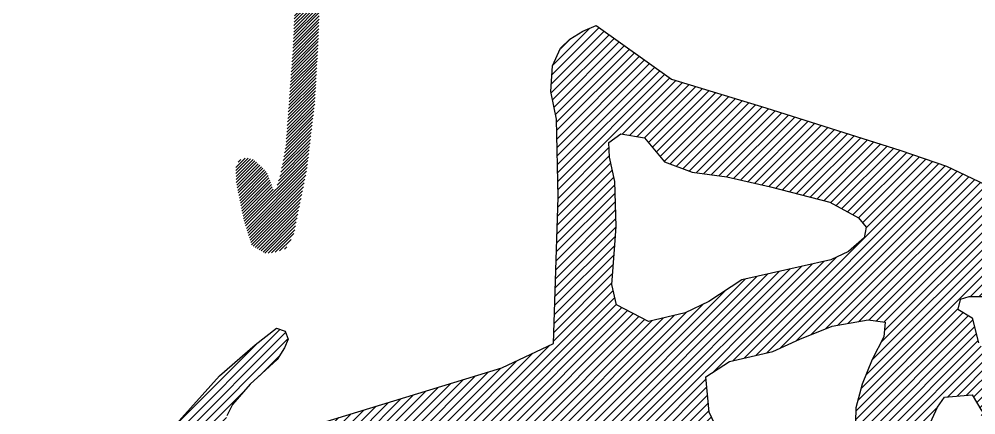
# Model space of a CAD drawing. Extents: x -9422388 to 15610651, y -1992469 to 953794.
# Drawn here: x -2516337 to -2515666, y -294671 to -294394 of the extents above; entities that cross this region are included whole.
import ezdxf

# ---------------------------------------------------------------- set-up
doc = ezdxf.new("R2010")
doc.units = 0
doc.header["$LTSCALE"] = 1000

# ---------------------------------------------------------------- blocks, each defined once
blk = doc.blocks.new('lj')
h = blk.add_hatch()
h.set_pattern_fill('ANSI31', scale=2.7, style=0)
h.set_pattern_definition([(45, (-371447.1269932516, -1352.029223162766), (-3.030836440860839, 3.030836440860837), [])])
h.paths.add_polyline_path([(-365755.4063316683, -201.1070958325563), (-365770.2902191269, -214.7046250226831), (-365771.9912336828, -225.7526151929906), (-365760.9346323392, -232.1264560607651), (-365750.7285416411, -240.6249105514416), (-365743.9244766865, -255.0722838545607), (-365738.3006439988, -272.0270966397056), (-365735.3120191764, -284.5695519008132), (-365731.4268025324, -294.424339370189), (-365718.2768486036, -298.9037879163789), (-365700.9428118455, -292.9311904114129), (-365680.0224279944, -285.4654422782751), (-365664.4815715157, -277.1038054373039), (-365654.0013434157, -273.4328747783711), (-365650.4307202759, -270.2847794169484), (-365647.7002429633, -273.0131287298555), (-365648.3303557016, -280.3586862423381), (-365647.7002429633, -291.062210469825), (-365637.5239641514, -315.6592500564566), (-365625.8522738345, -328.6471493533736), (-365616.833238877, -339.7796325563377), (-365609.2736162922, -342.3502146637456), (-365605.5451140316, -350.7328127518686), (-365600.781237804, -365.4703882558661), (-365596.6585628843, -380.6241255177574), (-365598.7137955731, -400.084759343501), (-365600.3334165408, -411.8546531897427), (-365604.7505680012, -416.7097339628654), (-365610.7873404293, -421.564814735988), (-365619.7688782538, -423.3302995647227), (-365626.9835568412, -421.4176918355206), (-365633.6092789831, -418.1809713196399), (-365639.6460514102, -414.2086329612339), (-365644.210441141, -409.5006750885786), (-365654.8504031874, -391.2635584362706), (-365656.2630745886, -379.0299216360709), (-365656.7339650557, -363.9731355692184), (-365657.6757493556, -352.4452848328201), (-365659.4514484775, -338.7764089036191), (-365664.8007263454, -332.7341081535833), (-365671.7780442775, -328.550978150537), (-365680.4996942194, -327.9699875010101), (-365689.8027836742, -328.3185822247451), (-365698.1755645206, -330.5263460242113), (-365703.7574195402, -335.1742678790743), (-365711.5667133104, -344.0195332999265), (-365712.9621762239, -350.8752189547213), (-365714.8227934415, -355.4069453515967), (-365715.4042363219, -360.287264802113), (-365714.3576391373, -366.794357403267), (-365713.427330528, -369.9317049059009), (-365708.8920726931, -374.8120243564172), (-365706.3337240188, -380.8543251057545), (-365699.2491391735, -389.594720823543), (-365699.3654277507, -395.8694174991379), (-365699.5980049024, -402.4927088977693), (-365704.3766490543, -414.4916882960515), (-365710.6562355316, -415.4212736690806), (-365717.6335534636, -414.2592923697939), (-365722.7502508132, -410.8895489418337), (-365731.2393236017, -400.5479193910414), (-365737.9986235971, -377.3766554736922), (-365742.533881432, -364.0138772184418), (-365742.4180372065, -344.8086382326128), (-365742.8537701151, -323.8874013338627), (-365742.109950747, -297.8740261551848), (-365745.246864122, -285.243271432204), (-365755.4713886386, -263.8559415813925), (-365762.5766324202, -254.8768949686473), (-365772.6075648196, -249.238889071943), (-365784.3103192846, -245.6890342501847), (-365794.3412550498, -245.4802184746059), (-365805.6260539979, -250.07414883407), (-365812.3133422636, -253.8328194314072), (-365819.209609971, -263.020681819964), (-365838.872619596, -283.3197003862279), (-365842.8431986865, -292.7163768802693), (-365844.723996828, -304.2012044483254), (-365841.1713766201, -317.147735764358), (-365832.3297351809, -333.6691584830096), (-365831.3903308498, -347.0452634148223), (-365832.0948824153, -360.8907065336516), (-365831.1554780832, -374.0321440425159), (-365837.2616163368, -381.0722001489175), (-365848.0647796128, -383.8882225911057), (-365856.0497265278, -382.4802113700116), (-365866.383191004, -375.4401552638428), (-365871.5499215598, -367.6960935463121), (-365877.1863542801, -353.3813139105605), (-365880.7091255734, -332.0264781649148), (-365883.2924925328, -316.5383564043714), (-365885.6410067274, -309.7329693917109), (-365888.1700450924, -303.2370321830658), (-365896.5216957206, -299.9916966781875), (-365902.7854336916, -300.3394111963844), (-365910.4411168011, -304.3960789070388), (-365923.084588451, -315.4070386538206), (-365951.8370996347, -339.7409018509479), (-366061.3720344879, -403.3307412228005), (-366168.562831326, -449.3015852275694), (-366232.330814053, -464.4752932971733), (-366286.8748050981, -464.4752932971733), (-366347.5846389612, -464.0013670188764), (-366367.0307549915, -458.3142516765201), (-366372.248006865, -446.9400226628331), (-366387.4254653311, -430.8265308633836), (-366392.5950673331, -424.9457853758631), (-366401.1560239332, -424.2877625607343), (-366405.2718720125, -428.8939189224893), (-366413.6681967095, -433.1710655468905), (-366426.8446837558, -443.7090660723316), (-366436.5271611136, -452.1220537925528), (-366445.7886566581, -462.2176383890601), (-366498.0535262643, -502.8143927940091), (-366566.5600942612, -533.9333648766315), (-366643.2020588849, -559.9335219430195), (-366710.5012387332, -560.9097164439427), (-366745.4346939229, -544.9393406904692), (-366760.4930563249, -530.1433526215533), (-366763.5307347613, -519.1695318618713), (-366764.9327383811, -506.7947999805601), (-366760.7267241549, -498.3893198937567), (-366755.118702944, -499.3232628680689), (-366748.3423459433, -509.3631406541372), (-366723.1062572241, -520.1034748357179), (-366697.1691650111, -523.1387869958689), (-366671.2320727991, -519.4030184402054), (-366604.8109230358, -499.5224114170687), (-366513.6912006835, -443.6131086571531), (-366426.5856610086, -370.7052884947898), (-366390.4738317464, -327.1866932598332), (-366382.9395034841, -310.7692283043561), (-366377.5875426816, -294.3570445814094), (-366366.3299770398, -282.555024074476), (-366353.0423552111, -272.597068854926), (-366337.1331118724, -263.1235405796597), (-366336.6143156966, -255.8660286554059), (-366343.0992864143, -250.6820918050053), (-366354.1234400632, -236.9330253264325), (-366363.980597708, -230.4531038462574), (-366370.4446368177, -229.0887103910482), (-366376.9163544417, -233.2783893228898), (-366379.9243388117, -238.4699507219175), (-366381.5650563358, -243.0239511582458), (-366384.6641898087, -253.4981509925256), (-366387.4997392098, -264.3421706923673), (-366391.6926854873, -269.3515696691738), (-366404.0892193817, -270.4445308424456), (-366410.5609403715, -267.7121295787783), (-366415.5456790529, -259.947260275103), (-366430.1397691189, -231.8525752384139), (-366441.3319748245, -191.5211434544453), (-366442.7304438368, -161.2446297761908), (-366443.9098850252, -142.7623918015433), (-366446.6727427036, -137.7010941133758), (-366450.8170325892, -136.0906807569245), (-366455.1915600529, -135.9756511122378), (-366459.2207294671, -137.4710348237695), (-366462.5591861425, -139.5415650888735), (-366466.0127599245, -142.1872435778769), (-366502.5665968644, -167.3387173333595), (-366531.2000927763, -175.8841517407836), (-366545.6240066547, -177.6489701521041), (-366558.8704553588, -184.1199693231301), (-366566.2295950257, -189.7085584530996), (-366573.2943692381, -195.2971492533961), (-366588.307010654, -203.2388295986148), (-366645.4139318994, -202.3564212281181), (-366665.4307893651, -202.6505567949189), (-366668.3744438846, -192.0616496683488), (-366677.9676336996, -138.8882639835047), (-366674.9903330846, -115.7495208979508), (-366668.374110622, -90.62745468583125), (-366635.943699286, -54.55107420039531), (-366610.9403190041, -32.81078701451588), (-366596.0653353889, -21.02311034765262), (-366589.856498283, -23.14553264280948), (-366587.7324215459, -28.85974561617877), (-366590.346670874, -34.7372224855626), (-366595.5751661645, -43.0636461014783), (-366614.3650705895, -60.36955058746207), (-366626.9461345427, -74.4101888470741), (-366630.8675085359, -82.57335023753512), (-366631.5210675026, -87.9610370894352), (-366629.0702112807, -92.69567169793118), (-366613.0579459254, -96.94051461861636), (-366589.3663256929, -94.98135621900838), (-366438.0068654983, -48.9196523070259), (-366401.9485064266, -31.79746354682538), (-366398.6913726457, 70.71784574599769), (-366399.8572948031, 125.4026676161757), (-366403.7029272128, 144.7353342817241), (-366402.6711551804, 162.6741498412175), (-366397.0995976502, 175.2519419234322), (-366390.4962714525, 181.4377411987243), (-366381.4166937234, 187.0049598784262), (-366371.8915669784, 190.9575679415448), (-366319.231161364, 153.5168424368912), (-366253.1494988395, 133.2792528505979), (-366158.5907417216, 103.5276154791081), (-366126.3930388229, 92.38692816082221), (-366094.9060747368, 77.60336986105722), (-366075.1793041645, 64.33607467860747), (-366067.2127203752, 47.65719040451404), (-366056.5906131441, 34.3898952220643), (-366047.4859498037, 22.25979696065951), (-366041.7955352158, 6.339041739849563), (-366051.279559529, -4.653859601208751), (-366059.6255009245, -8.444514890286882), (-366072.9031383299, -10.3398425344767), (-366101.792755243, 1.016867553729753), (-366110.8574876223, 1.016867553729753), (-366116.9895092972, -0.8479468620771513), (-366118.5891681506, -7.774401360975389), (-366108.4579976589, -13.9016511129139), (-366104.0715299553, -31.36735379075799), (-366096.5810611189, -41.24707595803011), (-366091.1879204592, -53.82126537835393), (-366081.6001200794, -61.90467381695453), (-366071.4130792288, -66.39545646853912), (-366054.0351897782, -67.59299839762207), (-366045.346243369, -62.50344561631027), (-365973.517949171, -9.440904007611607), (-365850.6129082224, 47.60107104983945), (-365790.8468144747, 64.81751694195736), (-365584.409344684, 121.9561008004548), (-365511.1824198902, 131.6403539114708), (-365474.0305240505, 140.7865911048448), (-365456.1477243794, 145.6020659777878), (-365448.2012474552, 135.0150161340443), (-365441.0115804222, 122.1593146616669), (-365431.1730888697, 105.5225232440589), (-365421.3345939504, 92.28871093961243), (-365421.3345939504, 78.29868198224176), (-365479.9391955823, 17.52313804687765), (-365603.4240534917, -76.34828411679882), (-365718.9975718349, -171.2745263290981)])
h.paths.add_polyline_path([(-366184.1350919489, 42.15427515158262), (-366195.2134227097, 32.71246934370902), (-366207.5950876909, 26.8520370583592), (-366269.8292394137, 12.85211706478913), (-366292.9634016004, -2.45011935857292), (-366309.5808960596, -10.26402795928698), (-366335.3217266841, -16.45003935191016), (-366357.8042217611, -4.729176451304738), (-366361.0625539419, 9.596322650004367), (-366359.1075526146, 34.01478744406086), (-366358.0605986022, 50.3035135973787), (-366358.8790520417, 81.6813512343524), (-366362.5880971324, 98.82232327611018), (-366363.0517265067, 109.0142544483842), (-366354.7063775776, 115.0367580937764), (-366338.0156763556, 112.2571414123831), (-366324.106758108, 95.57943631234411), (-366304.6342739087, 88.16712516141888), (-366280.5254825052, 84.92423819788564), (-366249.9258630356, 77.97519398867917), (-366208.1991116615, 67.31999420412649), (-366188.0450912394, 56.15419514491987), (-366182.8317577305, 49.64260464455765)], flags=16)
h.paths.add_polyline_path([(-366169.5215245147, -16.7864932544453), (-366170.3445493799, -27.06625956840981), (-366178.5747711022, -43.10269581930879), (-366185.5704588942, -60.37270229085516), (-366190.097082188, -76.82032972838897), (-366190.5085912548, -96.96867116875183), (-366188.4510358243, -114.2386793101596), (-366184.7474373957, -135.2094031244906), (-366172.4021048105, -139.3213083139544), (-366158.8222382941, -139.3213083139544), (-366151.0035256367, -131.9198769692721), (-366148.9459702062, -112.182725045217), (-366140.3042360494, -92.8567643050028), (-366132.8970358266, -76.40913854152132), (-366127.958903466, -69.41889671361241), (-366108.6178797238, -67.77413530539889), (-366101.6221919326, -79.28747351010497), (-366105.7373027938, -98.6134342465939), (-366127.6612323147, -146.8984182917902), (-366133.7345222846, -186.1995889193768), (-366131.9913045192, -219.756514367733), (-366124.4719899228, -236.5173078464268), (-366118.3986965852, -244.0307674527558), (-366108.276541025, -255.3009551918058), (-366102.2032510551, -258.7687053942045), (-366097.2867740548, -257.3238090591894), (-366096.1299577194, -252.1221845874952), (-366090.345869308, -226.4030351709498), (-366078.5291355435, -189.7426225669606), (-366067.8925465221, -172.1828097364323), (-366018.7939477289, -133.2562190979643), (-366003.0702914648, -111.537501118697), (-365987.8090931053, -98.59869122443888), (-365974.8601977319, -79.1904755484702), (-365957.7491610233, -63.47906222202982), (-365944.3378043795, -60.24436100115236), (-365920.7523199838, -63.47906222202982), (-365902.253899465, -65.78956452579405), (-365887.4551657416, -73.64527035419997), (-365840.2017901099, -94.48485359208826), (-365834.6522649635, -106.4994628984405), (-365827.7153560069, -122.210874554321), (-365827.7153560069, -133.7633844021166), (-365839.2768675691, -159.6410058604943), (-365866.5805096083, -181.9219679525977), (-365889.7035327336, -199.4817824539186), (-365910.976717509, -210.5721911728306), (-365923.9256095166, -221.2005004334187), (-365943.3489525762, -223.0489016080664), (-365966.4719790682, -222.5868004796484), (-365986.3577800324, -221.6625998919753), (-366000.6940558512, -227.2078050867112), (-366008.5558839828, -233.2151097397709), (-366021.5047759895, -247.540221350353), (-366027.5167624062, -260.0169317858217), (-366032.1410149165, -280.9244695490615), (-366027.0539476756, -296.1737817466183), (-366017.8047390986, -307.2641904659959), (-366013.1801331273, -316.968297468351), (-366021.0419612589, -332.2176096659077), (-366051.605911492, -357.7111008235643), (-366071.0292511868, -365.5668066515045), (-366095.5396581223, -384.0508217402657), (-366171.9479347185, -411.3841291473636), (-366221.431209861, -419.7019361041876), (-366305.5990230568, -425.7092407572472), (-366348.1453892417, -416.9293343420995), (-366361.5567425197, -402.6042227317503), (-366361.0942812493, -387.8170116630772), (-366349.9952309575, -377.1887024027219), (-366341.6709415555, -367.9466948586905), (-366329.1845074516, -355.9320855518727), (-366322.7100597654, -341.1448728126397), (-366318.085453794, -335.5996692882309), (-366307.4488647726, -337.4480704633443), (-366299.1245753696, -348.5384791822562), (-366287.100602537, -357.7804867265204), (-366265.8274177617, -356.3941850101965), (-366251.0286806725, -340.2206722254323), (-366249.2022818184, -289.7465807253884), (-366264.4634801779, -267.1036621582152), (-366270.9379278651, -254.6269533937721), (-366272.3253083095, -239.8397406545391), (-366260.7701893371, -189.3327441721613), (-366258.9203476213, -162.9930232556926), (-366268.6320174687, -130.6459976861643), (-366281.1184515717, -104.7683762277866), (-366292.720048729, -79.86583635871466), (-366295.0324158916, -55.0272235405555), (-366278.5719724452, -44.33626770981755), (-366248.1201500489, -37.34602588167581), (-366229.1906387402, -28.71102264625188), (-366206.5575256344, -19.66482822302896), (-366181.4553480322, -15.14173017706889)], flags=16)
h.paths.add_polyline_path([(-366303.8036445888, -123.5227730300667), (-366291.6560749585, -165.1860206500551), (-366297.2373913709, -196.3514431895146), (-366312.6680892935, -205.8650984734686), (-366325.1733073086, -202.8663707876967), (-366332.7875176925, -203.0969261320697), (-366340.1709990209, -207.2468989499303), (-366345.2471392757, -209.0913300149532), (-366357.4760284355, -209.5524390333721), (-366364.628773972, -205.8635735640692), (-366368.7819778003, -198.7163996396976), (-366367.3975765236, -180.272075636165), (-366361.9185314454, -104.7894944754353), (-366356.6655261783, -89.04275434938427), (-366341.8914539149, -88.05858288294803), (-366327.774003944, -98.88446734574791)], flags=16)
h.paths.add_polyline_path([(-365929.0649653809, -55.26059320344757), (-365924.5948722368, -51.24149205660615), (-365877.1028399287, 2.14543946404774), (-365847.8769707853, 18.1158887074871), (-365823.6743002149, 29.06705461829733), (-365701.651190885, 71.590406506004), (-365661.9222769119, 72.95930120154117), (-365634.5230254323, 67.02742029229012), (-365611.6903181082, 63.37703165519815), (-365587.9443019551, 53.33846332100984), (-365565.1115946319, 40.10580513757486), (-365555.9785096828, 29.15464089685884), (-365565.1115946319, 20.94126604582016), (-365597.0773835384, -7.805542592044731), (-365643.199455965, -47.50351714095268), (-365712.1542357156, -98.15265760136936), (-365744.5766824024, -126.8994662392342), (-365755.5363816485, -133.7439447248744), (-365764.6694665976, -139.6758256338926), (-365778.3690923374, -134.200243513651), (-365786.5888650879, -125.5305715436971), (-365801.2017996596, -102.2593450270051), (-365819.0113117766, -78.98811850961465), (-365837.2774783071, -53.89169683804903), (-365841.3873646824, -47.9598159297293), (-365868.3299617475, -47.50351714095268), (-365888.8794003582, -51.61020456658844), (-365908.9721845525, -54.34799562682565)], flags=16)
h.paths.add_polyline_path([(-366402.6786283493, -112.7902404413016), (-366398.2593561249, -126.2974792680161), (-366401.3788422035, -137.7266818663029), (-366411.2572108578, -144.2205480042303), (-366419.0559210038, -132.5315896243246), (-366420.0957485741, -112.2707305488566), (-366414.8966073549, -109.93293853881)], flags=16)
h.paths.add_polyline_path([(-366286.266559797, -223.1074127164593), (-366282.7850356871, -227.8140427648013), (-366289.5432887661, -245.4127449722419), (-366290.3624693254, -255.4399140627047), (-366291.177563205, -272.2777263450826), (-366289.5391987205, -281.8956216595525), (-366281.7569665756, -295.1969675941782), (-366272.5411684538, -317.7069384081678), (-366274.7939183578, -328.5526500398682), (-366278.4802376066, -336.533456932606), (-366282.3713553619, -341.4447238685952), (-366289.9487890002, -334.8963685099425), (-366295.6830663808, -325.2784731954725), (-366303.8748888044, -319.5486620479187), (-366312.8858951532, -319.3440268301329), (-366320.4633287924, -322.4135684572084), (-366327.4263803778, -327.7341058297006), (-366332.3414738314, -331.4175547783652), (-366337.0517721461, -337.3520028133335), (-366341.3399950169, -342.1409891670028), (-366348.3155283999, -345.128172818424), (-366361.1476024591, -340.5488586678093), (-366366.3375377326, -327.3248337228706), (-366368.999881283, -316.2744852037558), (-366364.4943781082, -306.6565882189589), (-366358.9648958683, -300.5175066356005), (-366348.7251186796, -291.7181538621353), (-366336.6421785007, -285.5790722794754), (-366325.378422246, -280.4631701254675), (-366319.644148233, -277.3936284990905), (-366311.8619160891, -273.9148147670476), (-366308.1755968394, -270.8452731399721), (-366312.066711228, -265.9340078743098), (-366314.3194644979, -262.4551941422669), (-366309.1995725386, -254.4743872495292), (-366299.9837744149, -249.3584850952884), (-366298.7011395298, -240.0912572460638), (-366299.5647046553, -237.6463941846432), (-366306.131728754, -239.887570712568), (-366313.5043706183, -243.161749227058), (-366321.6961930428, -239.887570712568), (-366322.5153736012, -231.9067638198303), (-366313.5043706183, -224.9491363557445), (-366297.32552091, -222.2888685053604)], flags=16)
h.paths.add_polyline_path([(-365983.9581251206, -256.2109539081266), (-365973.2768216362, -258.0276326158473), (-365961.4592092686, -262.5693285496363), (-365945.7781433385, -260.9797344716189), (-365885.2647191795, -231.1943620190414), (-365824.7278992875, -183.6493066522216), (-365812.7781498401, -167.1647172701469), (-365800.2635903625, -165.378314620435), (-365790.8138214421, -168.4407177314552), (-365787.4936302692, -175.5863266609067), (-365790.3030235773, -190.1327439433353), (-365800.0081897468, -204.1687590368947), (-365841.8936584486, -248.0632103084045), (-365857.4730084833, -261.3336254591977), (-365872.2861600366, -267.7136327757889), (-365893.2288927041, -267.2032322574796), (-365903.4448601051, -265.672030702086), (-365919.5350080054, -275.624841647541), (-365932.6099945983, -291.5183689602109), (-365946.1461531731, -298.6639762191026), (-365961.2147019753, -307.5959877978003), (-365969.1320773006, -312.9551924067473), (-365982.9236331243, -309.6375898719689), (-365986.2438242963, -300.1951777744962), (-365988.2870157572, -293.0495705158373), (-365991.2305019625, -278.0110967288183), (-365991.2305019625, -262.342243919933)], flags=16)
h.paths.add_polyline_path([(-366334.9373297371, -301.4792053074034), (-366330.3384119455, -303.9045217976363), (-366333.9153468838, -312.0740133177878), (-366340.8137286227, -316.5417051930835), (-366345.5942665307, -313.3103316815959), (-366339.6639983325, -303.010984758932)], flags=16)
h.paths.add_polyline_path([(-366529.3966857005, -121.0905435041914), (-366528.2251586659, -132.5040310130844), (-366542.283476343, -144.7954790995846), (-366568.0570576271, -151.5265113076584), (-366601.7384405012, -153.8677389583008), (-366595.0021659458, -139.2350615510641), (-366575.6719782992, -120.2125829263514), (-366546.6767001949, -117.5787011935299)], flags=16)
h.paths.add_polyline_path([(-365547.0409524707, 88.97176814094018), (-365538.1245423077, 93.80833620779049), (-365521.8202443427, 94.31744898777288), (-365513.413342754, 88.97176814094018), (-365513.6680970412, 70.38916337202136), (-365524.8773025252, 62.75247668675911), (-365532.2651835956, 63.77070224625822), (-365543.983897654, 76.24395699837078)], flags=16)
h.paths.add_polyline_path([(-365517.7441723753, 50.27922193394807), (-365513.9228513293, 58.93413250861522), (-365509.0825165004, 61.73425112702716), (-365502.4588949248, 41.6243096891867), (-365512.6490798915, 38.82419107124042)], flags=16)
at = {"color": 7}
for points in [[(-366371.8915669784, 190.9575679401478), (-366319.231161364, 153.5168424354943), (-366253.1494988386, 133.2792528496666), (-366158.5907417216, 103.527615477944), (-366126.3930388229, 92.38692815989089), (-366094.9060747368, 77.6033698594274)], [(-366101.792755243, 1.016867552332769), (-366110.8574876223, 1.016867552332769), (-366116.9895092972, -0.8479468634741352), (-366118.5891681506, -7.774401362139542), (-366108.4579976589, -13.90165111454371), (-366104.0715299553, -31.36735379192214)], [(-366668.374110622, -90.62745468746107), (-366635.943699286, -54.55107420155946), (-366610.9403190041, -32.8107870154472), (-366596.0653353889, -21.02311034858394), (-366589.856498283, -23.14553264420647), (-366587.7324215459, -28.85974561757575), (-366590.346670874, -34.73722248672675), (-366595.5751661645, -43.06364610287528), (-366614.3650705895, -60.36955058909189), (-366626.9461345427, -74.41018884823825), (-366630.8675085359, -82.57335023869928)], [(-366589.3663256929, -94.98135622040536), (-366438.0068654983, -48.91965230795722), (-366401.9485064266, -31.7974635484552), (-366398.6913726457, 70.71784574483354), (-366399.8572948031, 125.4026676150115), (-366403.7029272128, 144.73533428056), (-366402.6711551804, 162.6741498402862), (-366397.0995976502, 175.2519419225009), (-366390.4962714525, 181.4377411973273), (-366381.4166937234, 187.0049598767964), (-366371.8915669784, 190.9575679401478)], [(-366358.0605986022, 50.3035135966802), (-366358.8790520417, 81.68135123342108), (-366362.5880971324, 98.8223232747132), (-366363.0517265067, 109.0142544469873), (-366354.7063775776, 115.0367580926122), (-366338.0156763556, 112.2571414107533), (-366324.106758108, 95.57943631117996), (-366304.6342739087, 88.16712516025473), (-366280.5254825052, 84.92423819695432), (-366249.9258630356, 77.97519398751501), (-366208.1991116615, 67.3199942027295), (-366188.0450912394, 56.15419514422138), (-366182.8317577305, 49.64260464362633), (-366184.1350919489, 42.15427515041847), (-366195.2134227097, 32.71246934254486), (-366207.5950876909, 26.85203705696222), (-366269.8292394137, 12.85211706339214), (-366292.9634016004, -2.450119359969904), (-366309.5808960596, -10.26402795998547), (-366335.3217266841, -16.45003935330715), (-366357.8042217611, -4.729176452701722), (-366361.0625539419, 9.596322648374553), (-366359.1075526146, 34.01478744243104), (-366358.0605986022, 50.3035135966802)], [(-366140.3042360503, -92.85676431012507), (-366132.8970358266, -76.40913854268547), (-366127.958903466, -69.41889671477657), (-366108.6178797238, -67.7741353070287), (-366101.6221919326, -79.28747351150196)], [(-366281.1184515717, -104.7683762289507), (-366292.720048729, -79.86583635987881), (-366292.720048729, -79.86583635987881), (-366295.0324158916, -55.02722354148682), (-366278.5719724452, -44.33626771121453), (-366248.1201500489, -37.34602588283997), (-366229.1906387393, -28.7110226471832), (-366206.5575256344, -19.66482822442595), (-366181.4553480322, -15.14173017776739), (-366169.5215245147, -16.78649325584229), (-366170.3445493799, -27.06625956934113), (-366178.5747711022, -43.10269582000728), (-366185.5704588942, -60.37270229225214), (-366190.097082188, -76.82032972955312), (-366190.5085912548, -96.96867116968315)]]:
    blk.add_lwpolyline(points, dxfattribs=at)
blk = doc.blocks.new('TQ')
h = blk.add_hatch()
h.set_pattern_fill('ANSI31', color=256, scale=8.569304737390066, angle=-1.272221872585407e-14, style=0)
h.set_pattern_definition([(44.99999999999995, (1745236.946179545, -794025.4454445422), (-0.7574266862328147, 0.7574266862328145), [])])
h.paths.add_polyline_path([(1750755.509340847, -793512.2761866868), (1750748.982086042, -793511.9138676577), (1750741.366972114, -793513.0008247443), (1750734.477080923, -793516.9863703229), (1750725.774082856, -793522.4211920168), (1750714.53270514, -793530.7546022024), (1750706.917566195, -793538.0010432146), (1750701.478195529, -793543.7981839371), (1750697.851956759, -793548.8706986891), (1750697.489320373, -793556.4794587303), (1750702.203443284, -793562.27661154), (1750712.356961877, -793563.7258997421), (1750726.861966995, -793559.740354164), (1750735.927601448, -793552.4939131519), (1750746.443731411, -793540.899619619), (1750752.970986216, -793530.3922831734), (1750756.959861372, -793517.7110083811)], flags=16)
h.paths.add_polyline_path([(1750824.714452347, -793661.2169262776), (1750827.636907356, -793657.8797620598), (1750834.734283795, -793654.5426099289), (1750857.278929571, -793647.4511601399), (1750862.915078507, -793647.6597329034), (1750866.255030662, -793648.0768784308), (1750867.089999938, -793650.5797515935), (1750867.089999938, -793653.291185434), (1750866.672527808, -793656.8369103285), (1750865.628772434, -793660.5912079861), (1750863.541311718, -793671.2283826702), (1750861.871348149, -793676.0255320589), (1750858.113898847, -793677.9026869312), (1750852.686485977, -793677.9026869312), (1750846.841600976, -793677.6941141677), (1750840.579193813, -793674.5655348009), (1750833.690553437, -793668.5169367429)], flags=16)
h.paths.add_polyline_path([(1750390.449375729, -793493.4642191323), (1750381.488334455, -793498.1766146836), (1750375.592891498, -793505.4808435019), (1750371.584003296, -793515.1412580094), (1750371.112370861, -793524.0948143918), (1750374.413797904, -793529.2784567515), (1750378.186882396, -793530.2209382791), (1750383.610667903, -793530.2209382791), (1750389.034478426, -793527.6291170993), (1750392.335905468, -793526.4510121682), (1750394.929896366, -793496.7628984356), (1750393.750827788, -793493.4642191323)], flags=16)
h.paths.add_polyline_path([(1750420.834557375, -793437.520401213), (1750416.036279608, -793440.18388604), (1750411.504575606, -793446.5762254532), (1750412.037723139, -793455.8983981772), (1750416.036279608, -793462.0243891071), (1750417.902270957, -793466.8186497104), (1750416.036279608, -793472.9446527276), (1750411.771149372, -793478.8042951747), (1750409.105461739, -793483.5985557783), (1750408.305740439, -793490.2572436742), (1750408.305740439, -793497.1822921392), (1750408.572314206, -793505.4390709319), (1750412.570870673, -793508.3688921558), (1750420.834557375, -793505.7054194143), (1750445.35906873, -793484.6639497096), (1750463.219285951, -793467.0849981935), (1750468.017563718, -793456.9637800214), (1750470.150128836, -793450.0387436433), (1750469.083833769, -793444.9781345568), (1750467.217842418, -793442.5810102988), (1750460.553573301, -793440.7165709195), (1750452.023312832, -793439.3848405923), (1750440.560790963, -793437.520401213), (1750430.43111291, -793435.3896254367)], flags=16)
h.paths.add_polyline_path([(1750415.311106902, -793418.6241874734), (1750420.584994697, -793410.5317914801), (1750426.800621366, -793405.0741374989), (1750433.392968602, -793401.8748130931), (1750439.043551947, -793401.6866189619), (1750445.070830842, -793403.7567664929), (1750445.259178616, -793408.0852556865), (1750441.680470828, -793412.4137448804), (1750435.276496384, -793416.3658458112), (1750431.509440821, -793418.4359812547), (1750426.800621366, -793420.3179346551), (1750421.715106362, -793421.8234997918), (1750418.513119141, -793420.8825291358)], flags=16)
h.paths.add_polyline_path([(1750360.141369391, -793462.8043250557), (1750373.303849381, -793447.6173729212), (1750381.820500979, -793439.7460597067), (1750390.550041348, -793434.2148685966), (1750395.660047317, -793432.3002199413), (1750400.344200692, -793432.7257054787), (1750401.621683422, -793436.7677213833), (1750400.55711448, -793440.3842759249), (1750395.234194724, -793443.14987148), (1750377.988002757, -793455.2759433684), (1750373.090935593, -793459.7434327229), (1750366.064705529, -793464.4236769333), (1750360.741785774, -793466.5510562694), (1750356.057632397, -793466.5510562694)], flags=16)
h.paths.add_polyline_path([(1750758.566008342, -793568.8786961528), (1750752.613778368, -793556.2851969396), (1750749.880896934, -793551.3988638383), (1750750.539526263, -793562.297461564), (1750752.502781015, -793568.1823174321), (1750756.950004947, -793580.4754554268), (1750750.979738216, -793584.8845768017), (1750744.23071385, -793593.443457335), (1750740.856214175, -793601.4836134412), (1750744.749877268, -793608.2269826528), (1750751.758470835, -793609.5237816352), (1750755.652108911, -793609.5237816352), (1750760.584073822, -793606.9301836706), (1750763.699004297, -793604.0772234924), (1750768.890563426, -793603.0397746379), (1750771.16539628, -793605.3957790217), (1750777.044403524, -793614.4940768775), (1750804.268024299, -793654.3062371333), (1750798.823300144, -793658.0154383042), (1750763.185094303, -793666.6702531234), (1750742.89111563, -793670.3794663814), (1750719.379814738, -793671.615866771), (1750704.283073896, -793672.6049919184), (1750692.156193963, -793674.8305174559), (1750687.948901431, -793679.5288437741), (1750687.948901431, -793684.7217326651), (1750695.868513847, -793687.9363833497), (1750705.025532869, -793688.6782211665), (1750717.481127075, -793683.2506033069), (1750736.074146975, -793682.246417795), (1750772.757609168, -793676.723397477), (1750794.868222018, -793672.2045626718), (1750809.943623951, -793664.1710664859), (1750813.963719459, -793665.6773447543), (1750817.983839983, -793668.689901291), (1750827.029086146, -793681.2422322825), (1750839.089397686, -793691.2840994925), (1750851.149734242, -793692.7903777619), (1750863.712573355, -793692.2882850049), (1750869.240201551, -793690.2799139807), (1750873.78208719, -793684.7159309195), (1750878.246472309, -793663.0498549248), (1750882.710882444, -793635.0113951047), (1750895.318625828, -793547.3523213632), (1750911.693900086, -793449.100794729), (1750913.045781312, -793427.0381814917), (1750909.89135009, -793404.9755682541), (1750903.582462628, -793384.2637223226), (1750881.78255231, -793352.9926384933), (1750870.319855326, -793336.1311453742), (1750855.354700258, -793329.1320279534), (1750840.071137636, -793325.9506164379), (1750820.011436676, -793325.9506164379), (1750802.817428726, -793328.1776044989), (1750781.165689994, -793334.5404396163), (1750733.470449749, -793342.8512713411), (1750707.522510529, -793343.5299789113), (1750678.94265569, -793346.6359193824), (1750669.493496235, -793347.759886773), (1750662.294153328, -793351.8061210306), (1750658.694481874, -793356.9763226782), (1750658.019541913, -793365.5184023232), (1750659.819390149, -793372.0373527523), (1750662.294153328, -793373.8356764035), (1750668.368612978, -793373.3861015341), (1750673.684027842, -793369.8316498471), (1750674.915030274, -793365.2192377156), (1750675.838282098, -793360.2993330535), (1750677.684785745, -793357.8393807226), (1750685.07082535, -793356.30191807), (1750698.304126506, -793356.30191807), (1750722.308748971, -793355.3794283913), (1750750.006378729, -793352.6119835302), (1750775.242003625, -793348.307063929), (1750806.940416304, -793340.6197144059), (1750824.790001594, -793336.6222873352), (1750849.410100258, -793340.6197144059), (1750863.258927646, -793348.9220489903), (1750876.184478193, -793368.2941871941), (1750888.494552542, -793392.278725443), (1750894.6495647, -793413.1883262998), (1750895.586525459, -793417.1760233588), (1750896.64466521, -793422.5944792951), (1750897.04147387, -793431.1847255173), (1750897.438257515, -793439.6428128041), (1750897.173735085, -793449.4224773627), (1750897.04147387, -793456.6911463137), (1750895.718786674, -793463.6954973928), (1750894.902529595, -793469.588125183), (1750887.062594116, -793500.9216865626), (1750881.835962125, -793540.9590270799), (1750869.850124131, -793633.9113720033), (1750855.593856152, -793638.1461750879), (1750827.081345211, -793647.7707154667), (1750818.604644656, -793649.3106438612), (1750814.751608046, -793649.3106438612), (1750805.504305172, -793636.9912287922), (1750779.303601187, -793600.0329473244), (1750793.559869165, -793583.8636991823), (1750807.045509809, -793569.234379435), (1750820.531175469, -793556.5299822672), (1750827.85194753, -793549.2153223932), (1750833.246213794, -793547.2904118999), (1750837.484551563, -793549.2153223932), (1750842.108215509, -793553.4501254782), (1750842.878817827, -793561.5347495493), (1750840.566985855, -793570.004343632), (1750837.484551563, -793578.0889677033), (1750830.934381821, -793588.0985022672), (1750830.297166451, -793594.3727519779), (1750832.693028199, -793598.5620234445), (1750836.586341063, -793597.6643241431), (1750844.073421533, -793594.3727519779), (1750848.565674817, -793586.5926833033), (1750852.159492455, -793576.4187538527), (1750853.956388765, -793563.2524772802), (1750852.159492455, -793542.3061441199), (1750846.768778507, -793530.9352782377), (1750847.646525668, -793526.2817824935), (1750847.646525668, -793519.2460536389), (1750842.482684607, -793515.9627127013), (1750837.318843546, -793516.9008066583), (1750834.5021825, -793524.4055824918), (1750826.991136408, -793536.1317932206), (1750801.641337088, -793558.1770495686), (1750785.680357889, -793575.06278915), (1750768.780466659, -793584.443752899), (1750776.291537767, -793576.9389891517), (1750782.863696843, -793567.0889663383), (1750791.313629949, -793556.3008616534), (1750797.885814041, -793544.1056039464), (1750801.496067393, -793533.8084840918), (1750803.358106167, -793520.4129660359), (1750798.889193097, -793505.1569489526), (1750789.206556449, -793495.8545021648), (1750781.758376337, -793494.7382100006), (1750782.836003791, -793491.0172240336), (1750789.734600656, -793469.2782998672), (1750793.449247056, -793450.1904472095), (1750793.410296666, -793423.0570234834), (1750790.093009286, -793415.3922161603), (1750781.177797886, -793409.5918240419), (1750772.262586486, -793407.1059451592), (1750750.492920883, -793405.2415299537), (1750740.513815982, -793404.8286269534), (1750733.856201202, -793406.2747241954), (1750731.25105303, -793408.8776895622), (1750729.514295922, -793413.2159812883), (1750730.382686984, -793416.9758268663), (1750736.171885686, -793418.4219120212), (1750746.881942059, -793417.8434779595), (1750759.03931687, -793417.8434779595), (1750773.512351148, -793418.7111411396), (1750781.61725935, -793423.3386378097), (1750783.643480146, -793430.5691119342), (1750782.485650413, -793438.9564541826), (1750770.907202977, -793490.4374120571), (1750770.907202977, -793492.751172479), (1750765.407442946, -793494.7757037834), (1750757.302534744, -793496.5110180565), (1750743.9873302, -793499.1139834231), (1750729.80375961, -793506.9228916097), (1750721.698851408, -793514.4425827642), (1750706.873937756, -793526.6797580854), (1750699.394462244, -793533.8655466797), (1750694.216361888, -793542.775928404), (1750689.038261532, -793552.2611543601), (1750688.462911489, -793560.5966676789), (1750692.777999288, -793570.3693459684), (1750701.120487357, -793572.3813672578), (1750713.202713181, -793573.2436517362), (1750724.709588963, -793571.8064988526), (1750736.216464745, -793567.495028113), (1750744.2712903, -793559.446942954), (1750755.490503568, -793543.3507847226), (1750768.723404463, -793520.9311344627), (1750771.887817192, -793511.4458964197), (1750775.915217462, -793507.4218538398), (1750780.230305261, -793507.7092819999), (1750785.408405616, -793509.4338751299), (1750788.572793329, -793515.7573671585), (1750788.572793329, -793526.967198332), (1750785.120718087, -793540.476466868), (1750777.928930104, -793552.2611543601), (1750774.476854862, -793560.5966676789), (1750771.032459626, -793565.481592648), (1750767.405845609, -793570.0110639875), (1750763.552583852, -793571.5963789565), (1750760.605963091, -793571.3699053895)])
h.paths.add_polyline_path([(1750665.095654493, -793639.5967324226), (1750669.311977912, -793640.6499426872), (1750677.217581196, -793640.6499426872), (1750680.906886078, -793635.9105327569), (1750685.123209497, -793628.5381334247), (1750687.758402253, -793616.952929294), (1750688.285445808, -793608.000726651), (1750682.199878918, -793618.7802495869), (1750677.391594627, -793621.7367225804), (1750674.062774729, -793620.997604332), (1750671.473712043, -793611.7586262269), (1750673.323042533, -793598.0849386307), (1750680.350548428, -793565.1941886623), (1750683.750839915, -793485.5776884216), (1750686.657709764, -793470.6405739688), (1750687.488226138, -793459.8526626761), (1750686.657709764, -793452.7990330178), (1750679.270344294, -793450.4572308235), (1750671.749066533, -793452.9622312937), (1750669.241957269, -793458.8072243328), (1750667.152720395, -793468.4097180772), (1750668.40626252, -793480.099716242), (1750667.241478252, -793549.0197431229), (1750664.568610938, -793568.5057164156), (1750660.352287519, -793593.782521033), (1750657.717069746, -793615.8997311158), (1750659.29820041, -793633.2775312684)])
h.paths.add_polyline_path([(1750386.256992915, -793636.2022517904), (1750408.229890995, -793630.8704473461), (1750425.808199454, -793627.4204512589), (1750448.722786376, -793620.2068263717), (1750470.695684457, -793614.5613771293), (1750489.215681757, -793610.4841156182), (1750495.165785344, -793609.3828354721), (1750498.203565528, -793609.4912314231), (1750502.000765741, -793610.6836473277), (1750503.845143003, -793612.8516751463), (1750504.279100879, -793615.7785108886), (1750504.170605156, -793619.138942525), (1750502.977202233, -793621.5237743335), (1750500.915858542, -793623.2581941712), (1750497.010137589, -793624.9926019218), (1750491.260064392, -793625.6430138933), (1750474.852694213, -793626.4621720602), (1750453.748637488, -793632.0112156259), (1750425.702455525, -793641.4446126521), (1750392.93564641, -793648.9358389919), (1750361.834923337, -793650.3230968614), (1750326.846641151, -793648.3809261745), (1750310.811588668, -793643.6600818306), (1750301.238423379, -793634.2315558529), (1750295.22100091, -793623.9831706636), (1750289.983787021, -793613.8801312956), (1750286.233342285, -793603.847015052), (1750285.749401828, -793593.8138988081), (1750284.573009994, -793567.0624354376), (1750311.32442296, -793413.6178609717), (1750312.333205537, -793404.1979167435), (1750312.549021217, -793401.6100600903), (1750276.720416264, -793430.9390699288), (1750259.525907987, -793440.3928818482), (1750300.559555858, -793398.9527033567), (1750344.240529394, -793367.6521514934), (1750368.507723016, -793351.3405913601), (1750379.538263297, -793349.1363268037), (1750384.832939644, -793350.899743283), (1750388.803928141, -793358.3942451923), (1750388.803928141, -793366.3295951772), (1750379.979500919, -793387.9313805755), (1750376.890937632, -793410.855734378), (1750378.655838087, -793422.7587653985), (1750381.185086783, -793425.5222699073), (1750393.121492555, -793418.0378485324), (1750403.269807755, -793408.2880267039), (1750404.44077105, -793391.5183220397), (1750403.269807755, -793371.6286922788), (1750403.269807755, -793357.1989525885), (1750405.611709329, -793354.4690015094), (1750408.343965356, -793353.6890172141), (1750411.466500787, -793354.8589876143), (1750413.418097939, -793358.368922989), (1750414.589061235, -793365.77879193), (1750417.711621683, -793374.7486294617), (1750424.347046999, -793381.7685002112), (1750431.372801752, -793382.1584984029), (1750451.669407137, -793363.8288251465), (1750459.475795749, -793363.4388390419), (1750462.988660617, -793366.9487744169), (1750465.720916644, -793375.1386276535), (1750462.20802676, -793378.6485630282), (1750451.2790777, -793385.668433778), (1750450.88877328, -793393.8582870138), (1750458.53875994, -793399.3520689503), (1750459.701768049, -793406.7116560932), (1750456.600396413, -793415.2332845846), (1750450.785330851, -793420.2687890328), (1750443.765429913, -793425.531588962), (1750459.413905405, -793426.1741323153), (1750470.989475965, -793427.2450499919), (1750474.633626413, -793429.6010664635), (1750479.135260813, -793434.5272805241), (1750481.064518404, -793439.6676877894), (1750481.51283564, -793447.8481252763), (1750479.995796755, -793456.5639067751), (1750475.065357838, -793468.6902204024), (1750465.962999446, -793479.8691693665), (1750424.012629008, -793519.765430763), (1750405.128369263, -793532.1851797743), (1750402.830096128, -793534.5852532535), (1750400.134113746, -793536.4878511991), (1750400.134113746, -793588.2721436862), (1750399.83279233, -793600.0139345201), (1750398.024863828, -793603.0246417501), (1750394.244699719, -793606.2562021067), (1750391.372652569, -793607.0760975794), (1750389.403243806, -793606.8301277289), (1750387.515888529, -793605.6822643976), (1750386.367089682, -793603.7965036022), (1750385.628558269, -793599.8609859947), (1750386.120904206, -793594.695619135), (1750389.730231954, -793545.1854418068), (1750389.678173019, -793542.993832309), (1750386.19410192, -793544.2702526586), (1750382.36165373, -793545.0825212528), (1750377.832376311, -793545.3145910869), (1750372.722420376, -793543.6900538988), (1750365.65929126, -793540.6050722344), (1750362.189929749, -793536.4249264306), (1750361.067473073, -793527.1470403667), (1750361.101720397, -793520.523175033), (1750362.387983851, -793515.5109259164), (1750364.831901924, -793507.6712684772), (1750368.819326135, -793499.703078193), (1750375.122034569, -793492.2489709405), (1750388.37935138, -793477.5976408191), (1750395.12970161, -793474.402087548), (1750397.285757039, -793471.051023314), (1750398.004450521, -793466.9818721603), (1750398.084302573, -793463.7105940194), (1750396.24765535, -793462.912721007), (1750392.574360906, -793462.3542062724), (1750389.460055839, -793463.1520792847), (1750385.866613446, -793464.5882531239), (1750382.353048121, -793467.1414443459), (1750378.759605727, -793470.3329363947), (1750359.182269199, -793480.286520372), (1750346.714717198, -793484.7792594081), (1750334.247140182, -793485.8003304184), (1750328.933101214, -793480.4907297394), (1750328.933101214, -793473.138974953), (1750331.794516434, -793468.850457371), (1750342.626977597, -793461.2944811303), (1750362.86121733, -793444.1403987156), (1750368.668277674, -793437.7640503648), (1750370.114720541, -793435.5961796767), (1750365.991782995, -793428.1682165411), (1750364.378806573, -793419.102807333), (1750364.580438007, -793401.9792445184), (1750368.209628703, -793387.4745897853), (1750372.443688683, -793376.797540186), (1750373.250189403, -793372.3655623506), (1750371.637212981, -793368.9408522049), (1750368.209628703, -793369.1423057431), (1750361.757723014, -793371.9626552744), (1750347.240910199, -793380.4237038692), (1750337.966289517, -793385.6615079433), (1750333.50155417, -793388.5146494259), (1750339.307463765, -793389.0190991412), (1750341.831759232, -793390.027974398), (1750344.103640163, -793392.2979437262), (1750344.103640163, -793395.5768003984), (1750342.589052875, -793399.8645323273), (1750338.550170121, -793400.6211887698), (1750332.744260526, -793402.6389513705), (1750329.715085953, -793404.1522642561), (1750327.348093023, -793406.2751351523), (1750325.079664343, -793410.7210130038), (1750320.088535866, -793434.4645007994), (1750308.396039087, -793500.6806723702), (1750304.079225162, -793535.0734339064), (1750299.821199559, -793579.0361268884), (1750300.876637548, -793602.9568459329), (1750302.446110613, -793610.4841156185), (1750305.899011394, -793618.3250059282), (1750314.374261003, -793626.7931858357), (1750325.360697535, -793633.6931659242), (1750341.683412532, -793637.1431620118), (1750364.911904074, -793636.5158965893)])
h.paths.add_polyline_path([(1750162.715026607, -793624.971050853), (1750165.894999479, -793631.0079245494), (1750169.710961923, -793631.3256547439), (1750174.162913937, -793630.0547339658), (1750176.706872221, -793627.1951622143), (1750176.706872221, -793621.4760187127), (1750175.752900373, -793612.8972913732), (1750174.162913937, -793604.6362942286), (1750174.798903508, -793592.8802649431), (1750178.614865951, -793568.0972855943), (1750187.518769981, -793548.3980014452), (1750194.832687573, -793532.8291977388), (1750196.104666715, -793525.5214032643), (1750195.786659422, -793520.7554382588), (1750189.744745987, -793518.8490570916), (1750175.434893079, -793517.895866508), (1750169.074972352, -793517.2604061189), (1750166.213006773, -793515.6717551466), (1750166.213006773, -793512.1767230061), (1750167.802993209, -793507.0930278064), (1750187.998582747, -793479.6616723436), (1750203.420685678, -793454.5503746137), (1750218.271591273, -793430.5804978602), (1750221.698750274, -793418.0248429524), (1750223.238378884, -793402.0596712203), (1750220.998668924, -793396.5894105289), (1750218.012397317, -793394.3515804557), (1750214.987125287, -793394.0846397112), (1750210.236428535, -793395.2148077174), (1750207.069289028, -793399.0574006953), (1750204.580841928, -793405.8384449938), (1750201.866147349, -793417.3662118403), (1750196.66300567, -793437.0312173406), (1750189.650059266, -793449.91519063), (1750149.034608998, -793505.4888450765), (1750141.69810168, -793513.2464078121), (1750140.27227225, -793520.0846839161), (1750144.549785556, -793526.353107707), (1750154.245430683, -793528.9174672893), (1750165.081769374, -793530.9119624719), (1750175.918108064, -793532.3366053412), (1750173.217972975, -793539.739173752), (1750166.911261932, -793556.1228689256), (1750159.853061029, -793594.7866461102), (1750159.217071458, -793610.3554498167)])
h.paths.add_polyline_path([(1749944.429661826, -793378.6426645863), (1749938.166929451, -793371.1454189351), (1749932.449952827, -793362.6692616277), (1749928.577153334, -793353.6403067227), (1749926.732976204, -793349.9550135792), (1749926.17971556, -793348.4808987397), (1749921.38484001, -793351.981926017), (1749912.808674618, -793356.9606217036), (1749903.202287674, -793365.2350716465), (1749883.326981914, -793381.7839594472), (1749864.776714882, -793397.6709043054), (1749857.622676507, -793405.0864178609), (1749858.605967467, -793540.8969363115), (1749859.505378751, -793543.2789639437), (1749860.844551693, -793543.5298411039), (1749862.936990654, -793544.0316075125), (1749867.121868576, -793544.0316075125), (1749873.482890021, -793543.5298411039), (1749882.773346025, -793541.6064052214), (1749896.319326001, -793538.6299403785), (1749913.112847894, -793531.4387368219), (1749933.333603837, -793519.7958415807), (1749951.155295945, -793505.4134223803), (1749973.089693929, -793483.4973757478), (1749988.383238058, -793464.1127033548), (1750004.406057568, -793434.7312602389), (1750006.490666424, -793422.4234365745), (1750005.732622292, -793415.7961385417), (1750004.306067389, -793408.5869133115), (1749989.599655983, -793404.2374532243), (1749978.305118615, -793400.0055510122), (1749969.128311694, -793393.7752374398)], flags=16)
h.paths.add_polyline_path([(1749814.940779221, -793456.0566045343), (1749812.108132755, -793460.0020213706), (1749810.05812145, -793463.006165376), (1749808.554791501, -793466.4199609873), (1749807.598142908, -793469.2875463995), (1749807.461478824, -793474.0668675073), (1749807.643597538, -793480.3494934883), (1749813.40657915, -793498.4964842722), (1749827.741148169, -793531.4008683428), (1749830.396604134, -793536.8842313106), (1749835.353460271, -793540.244989295), (1749841.018427992, -793542.3675821911), (1749844.907262937, -793542.1169467702), (1749840.833507451, -793440.3089982725), (1749840.708425916, -793434.6848462716), (1749837.456205951, -793433.3100621561), (1749832.45276945, -793434.6848462716), (1749827.074088345, -793440.6839360987)], flags=16)
edge = h.paths.add_edge_path()
edge.add_line((1749832.982489749, -793344.6806705933), (1749832.762146117, -793346.5487844116))
edge.add_line((1749832.762146117, -793346.5487844115), (1749833.089597067, -793348.854398216))
edge.add_line((1749795.109702291, -793448.2795817768), (1749794.020712349, -793459.5818434742))
edge.add_line((1749803.285706837, -793410.6962709752), (1749795.109702291, -793448.2795817765))
edge.add_line((1749809.454402915, -793392.4427335463), (1749803.285706837, -793410.6962709752))
edge.add_line((1749816.097608303, -793376.0856659692), (1749809.454402915, -793392.4427335463))
edge.add_line((1749824.876130601, -793360.4397836511), (1749816.097608303, -793376.0856659692))
edge.add_line((1749833.089597067, -793348.8543982158), (1749824.876130601, -793360.4397836511))
edge.add_line((1749834.910421475, -793340.3999249334), (1749832.982489749, -793344.6806705933))
edge.add_line((1749836.838378218, -793337.8314799549), (1749834.910421475, -793340.3999249334))
edge.add_line((1749841.336910596, -793337.1893596449), (1749836.838378218, -793337.8314799548))
edge.add_line((1749848.191854005, -793338.9016603265), (1749841.336910596, -793337.1893596449))
edge.add_line((1749851.619313202, -793341.6841534664), (1749848.191854005, -793338.9016603265))
edge.add_line((1749854.40412849, -793347.2491155722), (1749851.619313202, -793341.6841534664))
edge.add_line((1749854.189913854, -793352.8140897646), (1749854.40412849, -793347.2491155722))
edge.add_line((1749853.333055309, -793359.4492443283), (1749854.189913854, -793352.8140897646))
edge.add_line((1749853.975699217, -793368.2247838095), (1749853.333055308, -793359.4492443283))
edge.add_line((1749853.975699217, -793374.217830151), (1749853.975699217, -793368.2247838095))
edge.add_line((1749855.90365596, -793379.5687561819), (1749853.975699217, -793374.217830151))
edge.add_line((1749860.616402974, -793379.7827922564), (1749855.90365596, -793379.5687561817))
edge.add_line((1749864.043862171, -793379.7827922564), (1749860.616402975, -793379.7827922564))
edge.add_line((1749866.732890019, -793377.398963666), (1749864.043862171, -793379.7827922566))
edge.add_line((1749912.015482574, -793336.5093345953), (1749866.732890019, -793377.398963666))
edge.add_line((1749920.490857265, -793328.0410700797), (1749912.015482574, -793336.5093345953))
edge.add_line((1749927.028969147, -793324.6537570207), (1749920.490857265, -793328.0410700797))
edge.add_line((1749931.872026105, -793323.927910266), (1749927.028969148, -793324.6537570208))
edge.add_line((1749935.746476673, -793323.927910266), (1749931.872026105, -793323.927910266))
edge.add_line((1749939.620927242, -793324.4118121315), (1749935.746476673, -793323.927910266))
edge.add_line((1749942.768929274, -793326.3474195936), (1749939.620927242, -793324.4118121315))
edge.add_line((1749943.877952193, -793333.1320295488), (1749942.768929274, -793326.3474195936))
edge.add_line((1749943.44004174, -793341.8832983926), (1749943.877952193, -793333.1320295488))
edge.add_line((1749946.943475461, -793354.1350626878), (1749943.44004174, -793341.8832983926))
edge.add_line((1749950.446909182, -793362.0112106908), (1749946.943475461, -793354.1350626878))
edge.add_line((1749957.453776623, -793367.6995324177), (1749950.446909182, -793362.0112106908))
edge.add_line((1749967.964077785, -793374.7005354062), (1749957.453776623, -793367.6995324177))
edge.add_line((1749979.788185355, -793382.1391109022), (1749967.964077785, -793374.7005354062))
edge.add_line((1749988.546769657, -793386.952311788), (1749979.788185355, -793382.1391109022))
edge.add_line((1750001.246723149, -793390.890379746), (1749988.546769657, -793386.9523117879))
edge.add_line((1750009.809204621, -793393.9497491199), (1750001.246723149, -793390.8903797461))
edge.add_line((1750006.299291676, -793463.0541385622), (1750017.688115506, -793439.1183833268))
edge.add_line((1750017.688115506, -793439.1183833268), (1750020.829838444, -793424.5999736201))
edge.add_line((1750020.829838444, -793424.5999736203), (1750021.222569447, -793412.0435209721))
edge.add_line((1750021.222569447, -793412.0435209722), (1750020.044426472, -793404.1957290024))
edge.add_line((1750020.044426472, -793404.1957290022), (1750018.494491143, -793396.7267064273))
edge.add_line((1750018.494491143, -793396.7267064273), (1750009.809204621, -793393.9497491199))
edge.add_line((1749984.699812009, -793490.1290009165), (1750006.299291677, -793463.0541385622))
edge.add_line((1749949.446181855, -793521.8960735815), (1749984.699812009, -793490.1290009165))
edge.add_line((1749921.718707642, -793539.9505506925), (1749949.446181855, -793521.8960735815))
edge.add_line((1749895.860501915, -793551.7793435403), (1749921.718707642, -793539.9505506925))
edge.add_line((1749874.052386248, -793556.4486006943), (1749895.860501915, -793551.7793435403))
edge.add_line((1749861.590613015, -793557.693739964), (1749874.052386248, -793556.4486006943))
edge.add_line((1749857.459520153, -793558.3657513522), (1749861.590613015, -793557.693739964))
edge.add_line((1749855.687590117, -793703.9477998308), (1749857.459520153, -793558.3657513522))
edge.add_line((1749853.974148206, -793754.1667087633), (1749855.687590117, -793703.9477998308))
edge.add_line((1749852.260706295, -793784.982863195), (1749853.974148206, -793754.1667087633))
edge.add_line((1749848.385855466, -793817.5285059806), (1749852.260706295, -793784.982863195))
edge.add_line((1749841.877087712, -793849.6437559192), (1749848.385855466, -793817.5285059806))
edge.add_line((1749838.074984302, -793856.241876006), (1749841.877087711, -793849.6437559192))
edge.add_line((1749833.672564575, -793857.841417339), (1749838.074984302, -793856.241876006))
edge.add_line((1749828.26956762, -793858.6411880056), (1749833.672564575, -793857.841417339))
edge.add_line((1749821.465832591, -793854.6423346727), (1749828.26956762, -793858.6411880056))
edge.add_line((1749817.663729182, -793842.6457504996), (1749821.465832591, -793854.6423346726))
edge.add_line((1749813.861625773, -793824.0510583275), (1749817.663729182, -793842.6457504996))
edge.add_line((1749813.661520333, -793816.0533274877), (1749813.861625773, -793824.0510583275))
edge.add_line((1749815.462519319, -793812.8542448216), (1749813.661520333, -793816.0533274877))
edge.add_line((1749818.864386834, -793811.8545314883), (1749815.462519319, -793812.8542448216))
edge.add_line((1749822.466384803, -793812.8542448216), (1749818.864386833, -793811.8545314883))
edge.add_line((1749826.068357757, -793816.0533274877), (1749822.466384803, -793812.8542448216))
edge.add_line((1749829.070014393, -793819.4523649078), (1749826.068357757, -793816.0533274877))
edge.add_line((1749832.07167103, -793827.6500263273), (1749829.070014393, -793819.4523649078))
edge.add_line((1749833.672564575, -793826.050484994), (1749832.07167103, -793827.6500263273))
edge.add_line((1749835.70428896, -793818.8123598176), (1749833.672564575, -793826.050484994))
edge.add_line((1749838.036033912, -793806.5810225027), (1749835.70428896, -793818.8123598176))
edge.add_line((1749841.533613817, -793758.8205550298), (1749838.036033912, -793806.5810225027))
edge.add_line((1749844.448263738, -793697.6638684564), (1749841.533613818, -793758.8205550299))
edge.add_line((1749846.178041297, -793557.6966287502), (1749844.448263738, -793697.6638684564))
edge.add_line((1749843.25503593, -793557.4270651337), (1749846.178041297, -793557.6966287502))
edge.add_line((1749829.09550601, -793555.0691147466), (1749843.25503593, -793557.4270651337))
edge.add_line((1749820.127810399, -793549.8816287311), (1749829.09550601, -793555.0691147466))
edge.add_line((1749804.080324811, -793514.0408118634), (1749820.127810399, -793549.8816287311))
edge.add_line((1749794.168663874, -793482.4442863528), (1749804.080324811, -793514.0408118634))
edge.add_line((1749791.002324888, -793486.1532578713), (1749794.168663874, -793482.4442863527))
edge.add_line((1749727.777186447, -793570.1213817679), (1749791.002324888, -793486.1532578713))
edge.add_line((1749717.174199868, -793582.2849836994), (1749727.777186447, -793570.1213817679))
edge.add_line((1749700.287992558, -793597.9799632917), (1749717.174199868, -793582.2849836994))
edge.add_line((1749680.652843343, -793603.0808219897), (1749700.287992558, -793597.9799632917))
edge.add_line((1749668.871763822, -793598.372330529), (1749680.652843344, -793603.0808219897))
edge.add_line((1749662.981224061, -793588.5629682839), (1749668.871763822, -793598.372330529))
edge.add_line((1749665.730140948, -793571.6908748924), (1749662.981224061, -793588.5629682839))
edge.add_line((1749676.264232618, -793548.1465441104), (1749665.730140948, -793571.6908748924))
edge.add_line((1749690.906277066, -793517.3306072437), (1749676.264232618, -793548.1465441104))
edge.add_line((1749713.959679476, -793487.7597492124), (1749690.906277066, -793517.3306072437))
edge.add_line((1749749.908387718, -793450.3268970206), (1749713.959679476, -793487.7597492124))
edge.add_line((1749754.851184691, -793442.918889473), (1749749.908387718, -793450.3268970206))
edge.add_line((1749757.816867878, -793436.9924906873), (1749754.851184691, -793442.918889473))
edge.add_line((1749759.052573375, -793433.7823605299), (1749757.816867877, -793436.9924906873))
edge.add_line((1749757.569731781, -793428.8436968897), (1749759.052573375, -793433.7823605299))
edge.add_line((1749749.166979429, -793425.3866178375), (1749757.569731781, -793428.8436968898))
edge.add_line((1749739.77563266, -793425.3866178375), (1749749.16697943, -793425.3866178375))
edge.add_line((1749725.441513934, -793427.8559617439), (1749739.77563266, -793425.3866178374))
edge.add_line((1749714.320214491, -793433.0415621924), (1749725.441513934, -793427.8559617439))
edge.add_line((1749703.019097834, -793441.0473913025), (1749714.320214491, -793433.0415621924))
edge.add_line((1749659.950623557, -793466.4739655716), (1749703.019097834, -793441.0473913025))
edge.add_line((1749653.578144643, -793469.9024347651), (1749659.950623557, -793466.4739655716))
edge.add_line((1749651.249726859, -793472.2288985932), (1749653.578144643, -793469.9024347651))
edge.add_line((1749647.756900053, -793475.9040870294), (1749651.249726859, -793472.2288985932))
edge.add_line((1749644.944116534, -793479.2766056356), (1749647.756900053, -793475.9040870294))
edge.add_line((1749642.693874709, -793486.3026890879), (1749644.944116534, -793479.2766056355))
edge.add_line((1749641.85004966, -793495.858164517), (1749642.693874709, -793486.3026890879))
edge.add_line((1749641.568766304, -793507.3809515315), (1749641.850049659, -793495.858164517))
edge.add_line((1749644.475310942, -793534.9966453827), (1749641.568766305, -793507.3809515315))
edge.add_line((1749647.464184245, -793541.6720737325), (1749644.475310942, -793534.9966453827))
edge.add_line((1749651.156315969, -793549.2258622313), (1749647.464184245, -793541.6720737325))
edge.add_line((1749653.793585079, -793555.1986145489), (1749651.156315969, -793549.2258622313))
edge.add_line((1749657.309902198, -793563.8064110534), (1749653.793585079, -793555.1986145489))
edge.add_line((1749659.419702475, -793571.8872035542), (1749657.309902198, -793563.8064110534))
edge.add_line((1749658.115577378, -793579.1634026882), (1749659.419702475, -793571.8872035542))
edge.add_line((1749642.633385279, -793585.3177496509), (1749644.496900014, -793587.2160567215))
edge.add_line((1749644.496900014, -793587.2160567216), (1749647.14232444, -793587.6966346707))
edge.add_line((1749647.14232444, -793587.6966346707), (1749651.230664433, -793587.2160567216))
edge.add_line((1749651.230664433, -793587.2160567216), (1749654.169905384, -793585.1730565265))
edge.add_line((1749654.169905384, -793585.1730565265), (1749658.115577379, -793579.1634026882))
edge.add_line((1749637.750277214, -793568.2412535005), (1749642.633385279, -793585.3177496509))
edge.add_line((1749634.332124084, -793555.0679423107), (1749637.750277214, -793568.2412535005))
edge.add_line((1749634.332124084, -793540.430947337), (1749634.332124084, -793555.0679423107))
edge.add_line((1749632.378900871, -793534.0882491119), (1749634.332124084, -793540.4309473368))
edge.add_line((1749629.937359347, -793521.4028405751), (1749632.378900871, -793534.0882491119))
edge.add_line((1749627.007499512, -793504.3263444239), (1749629.937359347, -793521.4028405751))
edge.add_line((1749626.519206216, -793491.1530453213), (1749627.007499512, -793504.3263444239))
edge.add_line((1749629.937359347, -793478.4676488714), (1749626.519206216, -793491.1530453213))
edge.add_line((1749633.207440956, -793467.1244138039), (1749629.937359347, -793478.4676488714))
edge.add_line((1749639.044120609, -793419.2809934525), (1749633.207440956, -793467.1244138039))
edge.add_line((1749642.556660265, -793385.6892475407), (1749639.044120609, -793419.2809934525))
edge.add_line((1749647.574531175, -793365.1331180506), (1749642.556660265, -793385.6892475407))
edge.add_line((1749662.678126486, -793345.2254182684), (1749647.574531175, -793365.1331180506))
edge.add_line((1749675.421358189, -793334.6475785234), (1749662.678126486, -793345.2254182684))
edge.add_line((1749669.147768736, -793336.0187848965), (1749675.421358188, -793334.6475785234))
edge.add_line((1749663.658365457, -793336.410559872), (1749669.147768736, -793336.0187848965))
edge.add_line((1749657.776881599, -793338.9570669993), (1749663.658365457, -793336.410559872))
edge.add_line((1749645.817861086, -793339.54472342), (1749657.776881599, -793338.9570669993))
edge.add_line((1749642.877094141, -793336.6064413167), (1749645.817861086, -793339.5447234202))
edge.add_line((1749642.485013562, -793330.3381021351), (1749642.877094141, -793336.6064413167))
edge.add_line((1749644.249463722, -793326.2244951033), (1749642.485013562, -793330.338102135))
edge.add_line((1749650.719105973, -793322.1109001592), (1749644.249463722, -793326.2244951033))
edge.add_line((1749659.933437354, -793319.9561559211), (1749650.719105973, -793322.1109001592))
edge.add_line((1749669.308598573, -793315.9009773056), (1749659.933437354, -793319.9561559212))
edge.add_line((1749816.996619325, -793409.5559499133), (1749812.69654131, -793434.6506280585))
edge.add_line((1749829.736673957, -793382.9741755227), (1749816.996619325, -793409.5559499133))
edge.add_line((1749838.786473088, -793366.8985409675), (1749829.736673957, -793382.9741755227))
edge.add_line((1749839.900874513, -793368.2544452349), (1749838.786473088, -793366.8985409675))
edge.add_line((1749841.869807966, -793375.301680886), (1749839.900874513, -793368.2544452349))
edge.add_line((1749844.182065216, -793388.297265261), (1749841.869807966, -793375.301680886))
edge.add_line((1749843.314975002, -793405.0471352068), (1749844.182065216, -793388.297265261))
edge.add_line((1749833.64699791, -793412.7873531396), (1749843.314975001, -793405.0471352068))
edge.add_line((1749817.817754584, -793428.6033353935), (1749833.64699791, -793412.7873531396))
edge.add_line((1749807.575328036, -793440.6979207234), (1749817.817754584, -793428.6033353935))
edge.add_line((1749765.220594012, -793499.7053868042), (1749807.575328036, -793440.6979207234))
edge.add_line((1749732.707850511, -793540.5545245236), (1749765.220594012, -793499.7053868042))
edge.add_line((1749715.372625508, -793561.922149042), (1749732.707850511, -793540.5545245236))
edge.add_line((1749709.054181817, -793570.9872077284), (1749715.372625507, -793561.922149042))
edge.add_line((1749701.763679487, -793576.6528663859), (1749709.054181817, -793570.9872077284))
edge.add_line((1749693.663099106, -793581.5091452346), (1749701.763679487, -793576.6528663859))
edge.add_line((1749687.992702846, -793582.9660240543), (1749693.663099107, -793581.5091452346))
edge.add_line((1749682.48431219, -793582.6422745484), (1749687.992702846, -793582.9660240542))
edge.add_line((1749679.730116862, -793581.347264438), (1749682.48431219, -793582.6422745484))
edge.add_line((1749678.596027604, -793578.5953755076), (1749679.730116862, -793581.347264438))
edge.add_line((1749678.920063827, -793574.8722259725), (1749678.596027604, -793578.5953755076))
edge.add_line((1749681.061384652, -793567.0662911814), (1749678.920063827, -793574.8722259725))
edge.add_line((1749689.943249315, -793543.4011390419), (1749681.061384652, -793567.0662911814))
edge.add_line((1749701.431287817, -793521.762065339), (1749689.943249314, -793543.401139042))
edge.add_line((1749712.925305217, -793504.2096688974), (1749701.431287817, -793521.7620653389))
edge.add_line((1749721.41326311, -793495.5219654314), (1749712.925305217, -793504.2096688976))
edge.add_line((1749734.455739876, -793483.5246439534), (1749721.41326311, -793495.5219654314))
edge.add_line((1749746.049046998, -793472.7684246969), (1749734.455739876, -793483.5246439533))
edge.add_line((1749761.026935367, -793454.4919099374), (1749746.049046998, -793472.768424697))
edge.add_line((1749766.775057293, -793444.3180167475), (1749761.026935367, -793454.4919099374))
edge.add_line((1749770.223955464, -793438.574687218), (1749766.775057293, -793444.3180167475))
edge.add_line((1749770.552419574, -793432.6672528889), (1749770.223955465, -793438.5746872181))
edge.add_line((1749769.238563134, -793425.6111695755), (1749770.552419574, -793432.6672528889))
edge.add_line((1749766.446593183, -793420.0319327577), (1749769.238563134, -793425.6111695755))
edge.add_line((1749760.837737037, -793415.5457932074), (1749766.446593183, -793420.0319327577))
edge.add_line((1749751.041176128, -793414.0879474299), (1749760.837737037, -793415.5457932074))
edge.add_line((1749740.827743481, -793413.6714183383), (1749751.041176128, -793414.0879474299))
edge.add_line((1749726.237107544, -793415.7540517102), (1749740.827743481, -793413.6714183384))
edge.add_line((1749718.733341197, -793416.7953683959), (1749726.237107544, -793415.7540517102))
edge.add_line((1749709.145216157, -793420.3358475448), (1749718.733341197, -793416.7953683959))
edge.add_line((1749669.759142261, -793445.7830421856), (1749709.145216157, -793420.3358475448))
edge.add_line((1749658.803325688, -793452.9086860142), (1749669.759142261, -793445.7830421856))
edge.add_line((1749654.255636267, -793454.2511979188), (1749658.803325688, -793452.9086860142))
edge.add_line((1749651.981804065, -793454.6642822241), (1749654.255636268, -793454.2511979188))
edge.add_line((1749650.948230328, -793454.6642822241), (1749651.981804065, -793454.6642822241))
edge.add_line((1749650.66316951, -793452.5480229002), (1749650.948230328, -793454.6642822241))
edge.add_line((1749656.463100208, -793402.3666319245), (1749650.66316951, -793452.5480229002))
edge.add_line((1749660.857614781, -793374.3328376753), (1749656.463100208, -793402.3666319245))
edge.add_line((1749671.67486603, -793357.1072608299), (1749660.857614781, -793374.3328376753))
edge.add_line((1749692.633302832, -793338.5306628526), (1749671.67486603, -793357.1072608299))
edge.add_line((1749714.943871023, -793326.3714243171), (1749692.633302832, -793338.5306628526))
edge.add_line((1749727.113278677, -793322.993865444), (1749714.943871023, -793326.3714243171))
edge.add_line((1749750.776028291, -793313.5366812594), (1749727.113278677, -793322.9938654441))
edge.add_line((1749754.832497509, -793303.0662342474), (1749750.776028291, -793313.5366812593))
edge.add_line((1749755.50858822, -793296.3111044138), (1749754.832497509, -793303.0662342474))
edge.add_line((1749754.156431815, -793292.595775149), (1749755.50858822, -793296.3111044138))
edge.add_line((1749747.057604429, -793291.9202706265), (1749754.156431815, -793292.595775149))
edge.add_line((1749738.268575281, -793294.2845666728), (1749747.057604429, -793291.9202706265))
edge.add_line((1749731.845838607, -793300.364179897), (1749738.268575281, -793294.2845666728))
edge.add_line((1749698.717994151, -793311.8479018228), (1749731.845838607, -793300.364179897))
edge.add_line((1749669.308598573, -793315.9009773056), (1749698.71799415, -793311.8479018228))
at = {"color": 7, "xscale": 0.6965852552875123, "yscale": 0.6965852552875123, "zscale": 0.6965852552875123}
blk.add_blockref('lj', (2005198.909105959, -793880.3765018581), dxfattribs=at)
blk = doc.blocks.new('图签')
at = {"xscale": 1.43572, "yscale": 1.43572, "zscale": 1.43572}
blk.add_blockref('TQ', (-231624.4313829567, 689572.6748666789), dxfattribs=at)

msp = doc.modelspace()

# ---------------------------------------------------------------- block references
msp.add_blockref('图签', (-4796803.066588275, 155628.1804082366))

doc.saveas('drawing.dxf')
